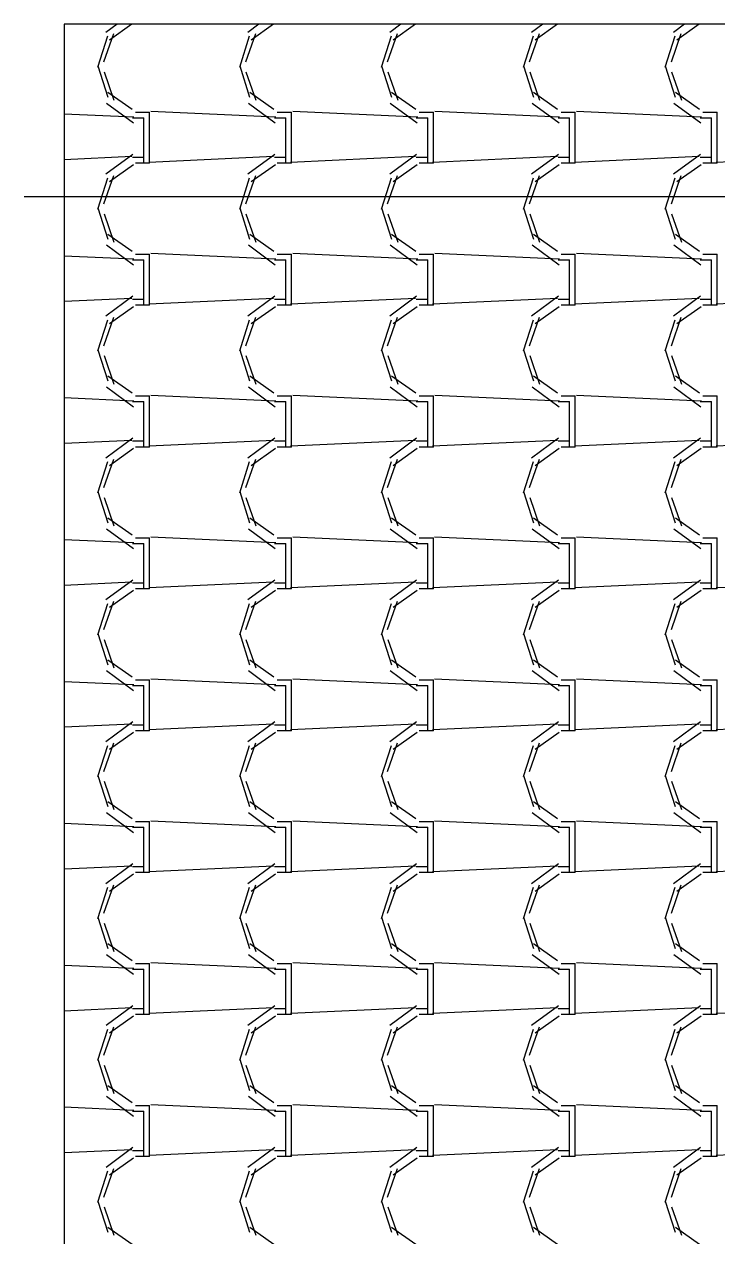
# Model space of a CAD drawing. Header units: millimetres. Extents: x -336 to -33, y -135 to 770.
# Drawn here: x -310.542 to -309.076, y 721.539 to 724.103 of the extents above; entities that cross this region are included whole.
import ezdxf

# ---------------------------------------------------------------- set-up
doc = ezdxf.new("R2010")
doc.units = ezdxf.units.MM
doc.header["$LTSCALE"] = 50
doc.header["$MEASUREMENT"] = 0
doc.layers.add('-HIDRO', color=8, linetype='CONTINUOUS')
doc.layers.add('AF', color=5, linetype='CONTINUOUS')

msp = doc.modelspace()

# ---------------------------------------------------------------- linework, layer by layer
at = {"layer": '-HIDRO', "linetype": 'Continuous'}
for p, q in [((-310.458, 724.1028), (-310.458, 712.4028)), ((-307.758, 724.1028), (-310.458, 724.1028)), ((-310.3461, 724.1028), (-310.3697, 724.0855)), ((-310.3152, 724.1028), (-310.3624, 724.0694)), ((-310.0461, 724.1028), (-310.0697, 724.0855)), ((-310.0152, 724.1028), (-310.0624, 724.0694)), ((-309.7462, 724.1028), (-309.7697, 724.0855)), ((-309.7152, 724.1028), (-309.7624, 724.0694)), ((-309.4462, 724.1028), (-309.4697, 724.0855)), ((-309.4152, 724.1028), (-309.4624, 724.0694)), ((-309.1462, 724.1028), (-309.1697, 724.0855)), ((-309.1152, 724.1028), (-309.1624, 724.0694)), ((-310.3666, 724.0774), (-310.3876, 724.0114)), ((-310.3538, 724.0824), (-310.3748, 724.0224)), ((-310.0666, 724.0774), (-310.0876, 724.0114)), ((-310.0538, 724.0824), (-310.0748, 724.0224)), ((-309.7666, 724.0774), (-309.7876, 724.0114)), ((-309.7538, 724.0824), (-309.7748, 724.0224)), ((-309.4666, 724.0774), (-309.4876, 724.0114)), ((-309.4538, 724.0824), (-309.4748, 724.0224)), ((-309.1666, 724.0774), (-309.1876, 724.0114)), ((-309.1538, 724.0824), (-309.1748, 724.0224)), ((-310.3869, 724.0146), (-310.3659, 723.9486)), ((-310.3737, 724.0021), (-310.3527, 723.9421)), ((-310.0869, 724.0146), (-310.0659, 723.9486)), ((-310.0737, 724.0021), (-310.0527, 723.9421)), ((-309.7869, 724.0146), (-309.7659, 723.9486)), ((-309.7737, 724.0021), (-309.7527, 723.9421)), ((-309.4869, 724.0146), (-309.4659, 723.9486)), ((-309.4737, 724.0021), (-309.4527, 723.9421)), ((-309.1869, 724.0146), (-309.1659, 723.9486)), ((-309.1737, 724.0021), (-309.1527, 723.9421)), ((-310.3656, 723.9592), (-310.3146, 723.9232)), ((-310.0656, 723.9592), (-310.0146, 723.9232)), ((-309.7656, 723.9592), (-309.7146, 723.9232)), ((-309.4656, 723.9592), (-309.4146, 723.9232)), ((-309.1656, 723.9592), (-309.1146, 723.9232)), ((-310.3686, 723.9361), (-310.3116, 723.8941)), ((-310.3074, 723.9169), (-310.2774, 723.9169)), ((-310.2774, 723.8209), (-310.2774, 723.9169)), ((-310.0105, 723.906), (-310.2745, 723.918)), ((-310.0686, 723.9361), (-310.0116, 723.8941)), ((-310.0074, 723.9169), (-309.9774, 723.9169)), ((-309.9774, 723.8209), (-309.9774, 723.9169)), ((-309.7105, 723.906), (-309.9745, 723.918)), ((-309.7686, 723.9361), (-309.7116, 723.8941)), ((-309.7074, 723.9169), (-309.6774, 723.9169)), ((-309.6774, 723.8209), (-309.6774, 723.9169)), ((-309.4105, 723.906), (-309.6745, 723.918)), ((-309.4686, 723.9361), (-309.4116, 723.8941)), ((-309.4074, 723.9169), (-309.3774, 723.9169)), ((-309.3774, 723.8209), (-309.3774, 723.9169)), ((-309.1105, 723.906), (-309.3745, 723.918)), ((-309.1686, 723.9361), (-309.1116, 723.8941)), ((-309.1074, 723.9169), (-309.0774, 723.9169)), ((-309.0774, 723.8209), (-309.0774, 723.9169)), ((-310.3105, 723.906), (-310.458, 723.9127)), ((-310.3134, 723.9049), (-310.2894, 723.9049)), ((-310.2894, 723.8209), (-310.2894, 723.9049)), ((-310.0134, 723.9049), (-309.9894, 723.9049)), ((-309.9894, 723.8209), (-309.9894, 723.9049)), ((-309.7134, 723.9049), (-309.6894, 723.9049)), ((-309.6894, 723.8209), (-309.6894, 723.9049)), ((-309.4134, 723.9049), (-309.3894, 723.9049)), ((-309.3894, 723.8209), (-309.3894, 723.9049)), ((-309.1134, 723.9049), (-309.0894, 723.9049)), ((-309.0894, 723.8209), (-309.0894, 723.9049)), ((-310.3152, 723.8228), (-310.458, 723.8163)), ((-310.3127, 723.8275), (-310.3697, 723.7855)), ((-310.2894, 723.8209), (-310.3134, 723.8209)), ((-310.2894, 723.8089), (-310.2894, 723.8209)), ((-310.0152, 723.8228), (-310.2792, 723.8108)), ((-310.2774, 723.8089), (-310.2774, 723.8209)), ((-310.0127, 723.8275), (-310.0697, 723.7855)), ((-309.9894, 723.8209), (-310.0134, 723.8209)), ((-309.9894, 723.8089), (-309.9894, 723.8209)), ((-309.7152, 723.8228), (-309.9792, 723.8108)), ((-309.9774, 723.8089), (-309.9774, 723.8209)), ((-309.7127, 723.8275), (-309.7697, 723.7855)), ((-309.6894, 723.8209), (-309.7134, 723.8209)), ((-309.6894, 723.8089), (-309.6894, 723.8209)), ((-309.4152, 723.8228), (-309.6792, 723.8108)), ((-309.6774, 723.8089), (-309.6774, 723.8209)), ((-309.4127, 723.8275), (-309.4697, 723.7855)), ((-309.3894, 723.8209), (-309.4134, 723.8209)), ((-309.3894, 723.8089), (-309.3894, 723.8209)), ((-309.1152, 723.8228), (-309.3792, 723.8108)), ((-309.3774, 723.8089), (-309.3774, 723.8209)), ((-309.1127, 723.8275), (-309.1697, 723.7855)), ((-309.0894, 723.8209), (-309.1134, 723.8209)), ((-309.0894, 723.8089), (-309.0894, 723.8209)), ((-308.8152, 723.8228), (-309.0792, 723.8108)), ((-309.0774, 723.8089), (-309.0774, 723.8209)), ((-310.3114, 723.8054), (-310.3624, 723.7694)), ((-310.2774, 723.8089), (-310.3074, 723.8089)), ((-310.0114, 723.8054), (-310.0624, 723.7694)), ((-309.9774, 723.8089), (-310.0074, 723.8089)), ((-309.7114, 723.8054), (-309.7624, 723.7694)), ((-309.6774, 723.8089), (-309.7074, 723.8089)), ((-309.4114, 723.8054), (-309.4624, 723.7694)), ((-309.3774, 723.8089), (-309.4074, 723.8089)), ((-309.1114, 723.8054), (-309.1624, 723.7694)), ((-309.0774, 723.8089), (-309.1074, 723.8089)), ((-310.3666, 723.7774), (-310.3876, 723.7114)), ((-310.3538, 723.7824), (-310.3748, 723.7224)), ((-310.0666, 723.7774), (-310.0876, 723.7114)), ((-310.0538, 723.7824), (-310.0748, 723.7224)), ((-309.7666, 723.7774), (-309.7876, 723.7114)), ((-309.7538, 723.7824), (-309.7748, 723.7224)), ((-309.4666, 723.7774), (-309.4876, 723.7114)), ((-309.4538, 723.7824), (-309.4748, 723.7224)), ((-309.1666, 723.7774), (-309.1876, 723.7114)), ((-309.1538, 723.7824), (-309.1748, 723.7224)), ((-310.3869, 723.7146), (-310.3659, 723.6486)), ((-310.0869, 723.7146), (-310.0659, 723.6486)), ((-309.7869, 723.7146), (-309.7659, 723.6486)), ((-309.4869, 723.7146), (-309.4659, 723.6486)), ((-309.1869, 723.7146), (-309.1659, 723.6486)), ((-310.3737, 723.7021), (-310.3527, 723.6421)), ((-310.0737, 723.7021), (-310.0527, 723.6421)), ((-309.7737, 723.7021), (-309.7527, 723.6421)), ((-309.4737, 723.7021), (-309.4527, 723.6421)), ((-309.1737, 723.7021), (-309.1527, 723.6421)), ((-310.3686, 723.6361), (-310.3116, 723.5941)), ((-310.3656, 723.6592), (-310.3146, 723.6232)), ((-310.0686, 723.6361), (-310.0116, 723.5941)), ((-310.0656, 723.6592), (-310.0146, 723.6232)), ((-309.7686, 723.6361), (-309.7116, 723.5941)), ((-309.7656, 723.6592), (-309.7146, 723.6232)), ((-309.4686, 723.6361), (-309.4116, 723.5941)), ((-309.4656, 723.6592), (-309.4146, 723.6232)), ((-309.1686, 723.6361), (-309.1116, 723.5941)), ((-309.1656, 723.6592), (-309.1146, 723.6232)), ((-310.3105, 723.606), (-310.458, 723.6127)), ((-310.3074, 723.6169), (-310.2774, 723.6169)), ((-310.2774, 723.5209), (-310.2774, 723.6169)), ((-310.0105, 723.606), (-310.2745, 723.618)), ((-310.0074, 723.6169), (-309.9774, 723.6169)), ((-309.9774, 723.5209), (-309.9774, 723.6169)), ((-309.7105, 723.606), (-309.9745, 723.618)), ((-309.7074, 723.6169), (-309.6774, 723.6169)), ((-309.6774, 723.5209), (-309.6774, 723.6169)), ((-309.4105, 723.606), (-309.6745, 723.618)), ((-309.4074, 723.6169), (-309.3774, 723.6169)), ((-309.3774, 723.5209), (-309.3774, 723.6169)), ((-309.1105, 723.606), (-309.3745, 723.618)), ((-309.1074, 723.6169), (-309.0774, 723.6169)), ((-309.0774, 723.5209), (-309.0774, 723.6169)), ((-310.3134, 723.6049), (-310.2894, 723.6049)), ((-310.2894, 723.5209), (-310.2894, 723.6049)), ((-310.0134, 723.6049), (-309.9894, 723.6049)), ((-309.9894, 723.5209), (-309.9894, 723.6049)), ((-309.7134, 723.6049), (-309.6894, 723.6049)), ((-309.6894, 723.5209), (-309.6894, 723.6049)), ((-309.4134, 723.6049), (-309.3894, 723.6049)), ((-309.3894, 723.5209), (-309.3894, 723.6049)), ((-309.1134, 723.6049), (-309.0894, 723.6049)), ((-309.0894, 723.5209), (-309.0894, 723.6049)), ((-310.3152, 723.5228), (-310.458, 723.5163)), ((-310.3127, 723.5275), (-310.3697, 723.4855)), ((-310.2894, 723.5209), (-310.3134, 723.5209)), ((-310.2774, 723.5089), (-310.3074, 723.5089)), ((-310.2894, 723.5089), (-310.2894, 723.5209)), ((-310.0152, 723.5228), (-310.2792, 723.5108)), ((-310.2774, 723.5089), (-310.2774, 723.5209)), ((-310.0127, 723.5275), (-310.0697, 723.4855)), ((-309.9894, 723.5209), (-310.0134, 723.5209)), ((-309.9774, 723.5089), (-310.0074, 723.5089)), ((-309.9894, 723.5089), (-309.9894, 723.5209)), ((-309.7152, 723.5228), (-309.9792, 723.5108)), ((-309.9774, 723.5089), (-309.9774, 723.5209)), ((-309.7127, 723.5275), (-309.7697, 723.4855)), ((-309.6894, 723.5209), (-309.7134, 723.5209)), ((-309.6774, 723.5089), (-309.7074, 723.5089)), ((-309.6894, 723.5089), (-309.6894, 723.5209)), ((-309.4152, 723.5228), (-309.6792, 723.5108)), ((-309.6774, 723.5089), (-309.6774, 723.5209)), ((-309.4127, 723.5275), (-309.4697, 723.4855)), ((-309.3894, 723.5209), (-309.4134, 723.5209)), ((-309.3774, 723.5089), (-309.4074, 723.5089)), ((-309.3894, 723.5089), (-309.3894, 723.5209)), ((-309.1152, 723.5228), (-309.3792, 723.5108)), ((-309.3774, 723.5089), (-309.3774, 723.5209)), ((-309.1127, 723.5275), (-309.1697, 723.4855)), ((-309.0894, 723.5209), (-309.1134, 723.5209)), ((-309.0774, 723.5089), (-309.1074, 723.5089)), ((-309.0894, 723.5089), (-309.0894, 723.5209)), ((-308.8152, 723.5228), (-309.0792, 723.5108)), ((-309.0774, 723.5089), (-309.0774, 723.5209)), ((-310.3538, 723.4824), (-310.3748, 723.4224)), ((-310.3114, 723.5054), (-310.3624, 723.4694)), ((-310.0538, 723.4824), (-310.0748, 723.4224)), ((-310.0114, 723.5054), (-310.0624, 723.4694)), ((-309.7538, 723.4824), (-309.7748, 723.4224)), ((-309.7114, 723.5054), (-309.7624, 723.4694)), ((-309.4538, 723.4824), (-309.4748, 723.4224)), ((-309.4114, 723.5054), (-309.4624, 723.4694)), ((-309.1538, 723.4824), (-309.1748, 723.4224)), ((-309.1114, 723.5054), (-309.1624, 723.4694)), ((-310.3666, 723.4774), (-310.3876, 723.4114)), ((-310.0666, 723.4774), (-310.0876, 723.4114)), ((-309.7666, 723.4774), (-309.7876, 723.4114)), ((-309.4666, 723.4774), (-309.4876, 723.4114)), ((-309.1666, 723.4774), (-309.1876, 723.4114)), ((-310.3869, 723.4146), (-310.3659, 723.3486)), ((-310.0869, 723.4146), (-310.0659, 723.3486)), ((-309.7869, 723.4146), (-309.7659, 723.3486)), ((-309.4869, 723.4146), (-309.4659, 723.3486)), ((-309.1869, 723.4146), (-309.1659, 723.3486)), ((-310.3737, 723.4021), (-310.3527, 723.3421)), ((-310.0737, 723.4021), (-310.0527, 723.3421)), ((-309.7737, 723.4021), (-309.7527, 723.3421)), ((-309.4737, 723.4021), (-309.4527, 723.3421)), ((-309.1737, 723.4021), (-309.1527, 723.3421)), ((-310.3656, 723.3592), (-310.3146, 723.3232)), ((-310.0656, 723.3592), (-310.0146, 723.3232)), ((-309.7656, 723.3592), (-309.7146, 723.3232)), ((-309.4656, 723.3592), (-309.4146, 723.3232)), ((-309.1656, 723.3592), (-309.1146, 723.3232)), ((-310.3686, 723.3361), (-310.3116, 723.2941)), ((-310.0686, 723.3361), (-310.0116, 723.2941)), ((-309.7686, 723.3361), (-309.7116, 723.2941)), ((-309.4686, 723.3361), (-309.4116, 723.2941)), ((-309.1686, 723.3361), (-309.1116, 723.2941)), ((-310.3105, 723.306), (-310.458, 723.3127)), ((-310.3134, 723.3049), (-310.2894, 723.3049)), ((-310.3074, 723.3169), (-310.2774, 723.3169)), ((-310.2894, 723.2209), (-310.2894, 723.3049)), ((-310.2774, 723.2209), (-310.2774, 723.3169)), ((-310.0105, 723.306), (-310.2745, 723.318)), ((-310.0134, 723.3049), (-309.9894, 723.3049)), ((-310.0074, 723.3169), (-309.9774, 723.3169)), ((-309.9894, 723.2209), (-309.9894, 723.3049)), ((-309.9774, 723.2209), (-309.9774, 723.3169)), ((-309.7105, 723.306), (-309.9745, 723.318)), ((-309.7134, 723.3049), (-309.6894, 723.3049)), ((-309.7074, 723.3169), (-309.6774, 723.3169)), ((-309.6894, 723.2209), (-309.6894, 723.3049)), ((-309.6774, 723.2209), (-309.6774, 723.3169)), ((-309.4105, 723.306), (-309.6745, 723.318)), ((-309.4134, 723.3049), (-309.3894, 723.3049)), ((-309.4074, 723.3169), (-309.3774, 723.3169)), ((-309.3894, 723.2209), (-309.3894, 723.3049)), ((-309.3774, 723.2209), (-309.3774, 723.3169)), ((-309.1105, 723.306), (-309.3745, 723.318)), ((-309.1134, 723.3049), (-309.0894, 723.3049)), ((-309.1074, 723.3169), (-309.0774, 723.3169)), ((-309.0894, 723.2209), (-309.0894, 723.3049)), ((-309.0774, 723.2209), (-309.0774, 723.3169)), ((-310.3127, 723.2275), (-310.3697, 723.1855)), ((-310.0127, 723.2275), (-310.0697, 723.1855)), ((-309.7127, 723.2275), (-309.7697, 723.1855)), ((-309.4127, 723.2275), (-309.4697, 723.1855)), ((-309.1127, 723.2275), (-309.1697, 723.1855)), ((-310.3152, 723.2228), (-310.458, 723.2163)), ((-310.3114, 723.2054), (-310.3624, 723.1694)), ((-310.2894, 723.2209), (-310.3134, 723.2209)), ((-310.2774, 723.2089), (-310.3074, 723.2089)), ((-310.2894, 723.2089), (-310.2894, 723.2209)), ((-310.0152, 723.2228), (-310.2792, 723.2108)), ((-310.2774, 723.2089), (-310.2774, 723.2209)), ((-310.0114, 723.2054), (-310.0624, 723.1694)), ((-309.9894, 723.2209), (-310.0134, 723.2209)), ((-309.9774, 723.2089), (-310.0074, 723.2089)), ((-309.9894, 723.2089), (-309.9894, 723.2209)), ((-309.7152, 723.2228), (-309.9792, 723.2108)), ((-309.9774, 723.2089), (-309.9774, 723.2209)), ((-309.7114, 723.2054), (-309.7624, 723.1694)), ((-309.6894, 723.2209), (-309.7134, 723.2209)), ((-309.6774, 723.2089), (-309.7074, 723.2089)), ((-309.6894, 723.2089), (-309.6894, 723.2209)), ((-309.4152, 723.2228), (-309.6792, 723.2108)), ((-309.6774, 723.2089), (-309.6774, 723.2209)), ((-309.4114, 723.2054), (-309.4624, 723.1694)), ((-309.3894, 723.2209), (-309.4134, 723.2209)), ((-309.3774, 723.2089), (-309.4074, 723.2089)), ((-309.3894, 723.2089), (-309.3894, 723.2209)), ((-309.1152, 723.2228), (-309.3792, 723.2108)), ((-309.3774, 723.2089), (-309.3774, 723.2209)), ((-309.1114, 723.2054), (-309.1624, 723.1694)), ((-309.0894, 723.2209), (-309.1134, 723.2209)), ((-309.0774, 723.2089), (-309.1074, 723.2089)), ((-309.0894, 723.2089), (-309.0894, 723.2209)), ((-308.8152, 723.2228), (-309.0792, 723.2108)), ((-309.0774, 723.2089), (-309.0774, 723.2209)), ((-310.3666, 723.1774), (-310.3876, 723.1114)), ((-310.3538, 723.1824), (-310.3748, 723.1224)), ((-310.0666, 723.1774), (-310.0876, 723.1114)), ((-310.0538, 723.1824), (-310.0748, 723.1224)), ((-309.7666, 723.1774), (-309.7876, 723.1114)), ((-309.7538, 723.1824), (-309.7748, 723.1224)), ((-309.4666, 723.1774), (-309.4876, 723.1114)), ((-309.4538, 723.1824), (-309.4748, 723.1224)), ((-309.1666, 723.1774), (-309.1876, 723.1114)), ((-309.1538, 723.1824), (-309.1748, 723.1224)), ((-310.3869, 723.1146), (-310.3659, 723.0486)), ((-310.3737, 723.1021), (-310.3527, 723.0421)), ((-310.0869, 723.1146), (-310.0659, 723.0486)), ((-310.0737, 723.1021), (-310.0527, 723.0421)), ((-309.7869, 723.1146), (-309.7659, 723.0486)), ((-309.7737, 723.1021), (-309.7527, 723.0421)), ((-309.4869, 723.1146), (-309.4659, 723.0486)), ((-309.4737, 723.1021), (-309.4527, 723.0421)), ((-309.1869, 723.1146), (-309.1659, 723.0486)), ((-309.1737, 723.1021), (-309.1527, 723.0421)), ((-310.3656, 723.0592), (-310.3146, 723.0232)), ((-310.0656, 723.0592), (-310.0146, 723.0232)), ((-309.7656, 723.0592), (-309.7146, 723.0232)), ((-309.4656, 723.0592), (-309.4146, 723.0232)), ((-309.1656, 723.0592), (-309.1146, 723.0232)), ((-310.3686, 723.0361), (-310.3116, 722.9941)), ((-310.0686, 723.0361), (-310.0116, 722.9941)), ((-309.7686, 723.0361), (-309.7116, 722.9941)), ((-309.4686, 723.0361), (-309.4116, 722.9941)), ((-309.1686, 723.0361), (-309.1116, 722.9941)), ((-310.3106, 723.006), (-310.458, 723.0127)), ((-310.3134, 723.0049), (-310.2894, 723.0049)), ((-310.3074, 723.0169), (-310.2774, 723.0169)), ((-310.2894, 722.9209), (-310.2894, 723.0049)), ((-310.2774, 722.9209), (-310.2774, 723.0169)), ((-310.0106, 723.006), (-310.2746, 723.018)), ((-310.0134, 723.0049), (-309.9894, 723.0049)), ((-310.0074, 723.0169), (-309.9774, 723.0169)), ((-309.9894, 722.9209), (-309.9894, 723.0049)), ((-309.9774, 722.9209), (-309.9774, 723.0169)), ((-309.7106, 723.006), (-309.9746, 723.018)), ((-309.7134, 723.0049), (-309.6894, 723.0049)), ((-309.7074, 723.0169), (-309.6774, 723.0169)), ((-309.6894, 722.9209), (-309.6894, 723.0049)), ((-309.6774, 722.9209), (-309.6774, 723.0169)), ((-309.4106, 723.006), (-309.6746, 723.018)), ((-309.4134, 723.0049), (-309.3894, 723.0049)), ((-309.4074, 723.0169), (-309.3774, 723.0169)), ((-309.3894, 722.9209), (-309.3894, 723.0049)), ((-309.3774, 722.9209), (-309.3774, 723.0169)), ((-309.1106, 723.006), (-309.3746, 723.018)), ((-309.1134, 723.0049), (-309.0894, 723.0049)), ((-309.1074, 723.0169), (-309.0774, 723.0169)), ((-309.0894, 722.9209), (-309.0894, 723.0049)), ((-309.0774, 722.9209), (-309.0774, 723.0169)), ((-310.3152, 722.9228), (-310.458, 722.9163)), ((-310.3127, 722.9275), (-310.3697, 722.8855)), ((-310.2894, 722.9209), (-310.3134, 722.9209)), ((-310.2894, 722.9089), (-310.2894, 722.9209)), ((-310.0152, 722.9228), (-310.2792, 722.9108)), ((-310.2774, 722.9089), (-310.2774, 722.9209)), ((-310.0127, 722.9275), (-310.0697, 722.8855)), ((-309.9894, 722.9209), (-310.0134, 722.9209)), ((-309.9894, 722.9089), (-309.9894, 722.9209)), ((-309.7152, 722.9228), (-309.9792, 722.9108)), ((-309.9774, 722.9089), (-309.9774, 722.9209)), ((-309.7127, 722.9275), (-309.7697, 722.8855)), ((-309.6894, 722.9209), (-309.7134, 722.9209)), ((-309.6894, 722.9089), (-309.6894, 722.9209)), ((-309.4152, 722.9228), (-309.6792, 722.9108)), ((-309.6774, 722.9089), (-309.6774, 722.9209)), ((-309.4127, 722.9275), (-309.4697, 722.8855)), ((-309.3894, 722.9209), (-309.4134, 722.9209)), ((-309.3894, 722.9089), (-309.3894, 722.9209)), ((-309.1152, 722.9228), (-309.3792, 722.9108)), ((-309.3774, 722.9089), (-309.3774, 722.9209)), ((-309.1127, 722.9275), (-309.1697, 722.8855)), ((-309.0894, 722.9209), (-309.1134, 722.9209)), ((-309.0894, 722.9089), (-309.0894, 722.9209)), ((-308.8152, 722.9228), (-309.0792, 722.9108)), ((-309.0774, 722.9089), (-309.0774, 722.9209)), ((-310.3114, 722.9054), (-310.3624, 722.8694)), ((-310.2774, 722.9089), (-310.3074, 722.9089)), ((-310.0114, 722.9054), (-310.0624, 722.8694)), ((-309.9774, 722.9089), (-310.0074, 722.9089)), ((-309.7114, 722.9054), (-309.7624, 722.8694)), ((-309.6774, 722.9089), (-309.7074, 722.9089)), ((-309.4114, 722.9054), (-309.4624, 722.8694)), ((-309.3774, 722.9089), (-309.4074, 722.9089)), ((-309.1114, 722.9054), (-309.1624, 722.8694)), ((-309.0774, 722.9089), (-309.1074, 722.9089)), ((-310.3666, 722.8774), (-310.3876, 722.8114)), ((-310.3538, 722.8824), (-310.3748, 722.8224)), ((-310.0666, 722.8774), (-310.0876, 722.8114)), ((-310.0538, 722.8824), (-310.0748, 722.8224)), ((-309.7666, 722.8774), (-309.7876, 722.8114)), ((-309.7538, 722.8824), (-309.7748, 722.8224)), ((-309.4666, 722.8774), (-309.4876, 722.8114)), ((-309.4538, 722.8824), (-309.4748, 722.8224)), ((-309.1666, 722.8774), (-309.1876, 722.8114)), ((-309.1538, 722.8824), (-309.1748, 722.8224)), ((-310.3869, 722.8146), (-310.3659, 722.7486)), ((-310.0869, 722.8146), (-310.0659, 722.7486)), ((-309.7869, 722.8146), (-309.7659, 722.7486)), ((-309.4869, 722.8146), (-309.4659, 722.7486)), ((-309.1869, 722.8146), (-309.1659, 722.7486)), ((-310.3737, 722.8021), (-310.3527, 722.7421)), ((-310.0737, 722.8021), (-310.0527, 722.7421)), ((-309.7737, 722.8021), (-309.7527, 722.7421)), ((-309.4737, 722.8021), (-309.4527, 722.7421)), ((-309.1737, 722.8021), (-309.1527, 722.7421)), ((-310.3656, 722.7592), (-310.3146, 722.7232)), ((-310.0656, 722.7592), (-310.0146, 722.7232)), ((-309.7656, 722.7592), (-309.7146, 722.7232)), ((-309.4656, 722.7592), (-309.4146, 722.7232)), ((-309.1656, 722.7592), (-309.1146, 722.7232)), ((-310.3106, 722.706), (-310.458, 722.7127)), ((-310.3686, 722.7361), (-310.3116, 722.6941)), ((-310.3074, 722.7169), (-310.2774, 722.7169)), ((-310.2774, 722.6209), (-310.2774, 722.7169)), ((-310.0106, 722.706), (-310.2746, 722.718)), ((-310.0686, 722.7361), (-310.0116, 722.6941)), ((-310.0074, 722.7169), (-309.9774, 722.7169)), ((-309.9774, 722.6209), (-309.9774, 722.7169)), ((-309.7106, 722.706), (-309.9746, 722.718)), ((-309.7686, 722.7361), (-309.7116, 722.6941)), ((-309.7074, 722.7169), (-309.6774, 722.7169)), ((-309.6774, 722.6209), (-309.6774, 722.7169)), ((-309.4106, 722.706), (-309.6746, 722.718)), ((-309.4686, 722.7361), (-309.4116, 722.6941)), ((-309.4074, 722.7169), (-309.3774, 722.7169)), ((-309.3774, 722.6209), (-309.3774, 722.7169)), ((-309.1106, 722.706), (-309.3746, 722.718)), ((-309.1686, 722.7361), (-309.1116, 722.6941)), ((-309.1074, 722.7169), (-309.0774, 722.7169)), ((-309.0774, 722.6209), (-309.0774, 722.7169)), ((-310.3134, 722.7049), (-310.2894, 722.7049)), ((-310.2894, 722.6209), (-310.2894, 722.7049)), ((-310.0134, 722.7049), (-309.9894, 722.7049)), ((-309.9894, 722.6209), (-309.9894, 722.7049)), ((-309.7134, 722.7049), (-309.6894, 722.7049)), ((-309.6894, 722.6209), (-309.6894, 722.7049)), ((-309.4134, 722.7049), (-309.3894, 722.7049)), ((-309.3894, 722.6209), (-309.3894, 722.7049)), ((-309.1134, 722.7049), (-309.0894, 722.7049)), ((-309.0894, 722.6209), (-309.0894, 722.7049)), ((-310.3152, 722.6228), (-310.458, 722.6163)), ((-310.3127, 722.6275), (-310.3697, 722.5855)), ((-310.2894, 722.6209), (-310.3134, 722.6209)), ((-310.2774, 722.6089), (-310.3074, 722.6089)), ((-310.2894, 722.6089), (-310.2894, 722.6209)), ((-310.0152, 722.6228), (-310.2792, 722.6108)), ((-310.2774, 722.6089), (-310.2774, 722.6209)), ((-310.0127, 722.6275), (-310.0697, 722.5855)), ((-309.9894, 722.6209), (-310.0134, 722.6209)), ((-309.9774, 722.6089), (-310.0074, 722.6089)), ((-309.9894, 722.6089), (-309.9894, 722.6209)), ((-309.7152, 722.6228), (-309.9792, 722.6108)), ((-309.9774, 722.6089), (-309.9774, 722.6209)), ((-309.7127, 722.6275), (-309.7697, 722.5855)), ((-309.6894, 722.6209), (-309.7134, 722.6209)), ((-309.6774, 722.6089), (-309.7074, 722.6089)), ((-309.6894, 722.6089), (-309.6894, 722.6209)), ((-309.4152, 722.6228), (-309.6792, 722.6108)), ((-309.6774, 722.6089), (-309.6774, 722.6209)), ((-309.4127, 722.6275), (-309.4697, 722.5855)), ((-309.3894, 722.6209), (-309.4134, 722.6209)), ((-309.3774, 722.6089), (-309.4074, 722.6089)), ((-309.3894, 722.6089), (-309.3894, 722.6209)), ((-309.1152, 722.6228), (-309.3792, 722.6108)), ((-309.3774, 722.6089), (-309.3774, 722.6209)), ((-309.1127, 722.6275), (-309.1697, 722.5855)), ((-309.0894, 722.6209), (-309.1134, 722.6209)), ((-309.0774, 722.6089), (-309.1074, 722.6089)), ((-309.0894, 722.6089), (-309.0894, 722.6209)), ((-308.8152, 722.6228), (-309.0792, 722.6108)), ((-309.0774, 722.6089), (-309.0774, 722.6209)), ((-310.3114, 722.6054), (-310.3624, 722.5694)), ((-310.0114, 722.6054), (-310.0624, 722.5694)), ((-309.7114, 722.6054), (-309.7624, 722.5694)), ((-309.4114, 722.6054), (-309.4624, 722.5694)), ((-309.1114, 722.6054), (-309.1624, 722.5694)), ((-310.3666, 722.5774), (-310.3876, 722.5114)), ((-310.3538, 722.5824), (-310.3748, 722.5224)), ((-310.0666, 722.5774), (-310.0876, 722.5114)), ((-310.0538, 722.5824), (-310.0748, 722.5224)), ((-309.7666, 722.5774), (-309.7876, 722.5114)), ((-309.7538, 722.5824), (-309.7748, 722.5224)), ((-309.4666, 722.5774), (-309.4876, 722.5114)), ((-309.4538, 722.5824), (-309.4748, 722.5224)), ((-309.1666, 722.5774), (-309.1876, 722.5114)), ((-309.1538, 722.5824), (-309.1748, 722.5224)), ((-310.3869, 722.5146), (-310.3659, 722.4486)), ((-310.0869, 722.5146), (-310.0659, 722.4486)), ((-309.7869, 722.5146), (-309.7659, 722.4486)), ((-309.4869, 722.5146), (-309.4659, 722.4486)), ((-309.1869, 722.5146), (-309.1659, 722.4486)), ((-310.3737, 722.5021), (-310.3527, 722.4421)), ((-310.0737, 722.5021), (-310.0527, 722.4421)), ((-309.7737, 722.5021), (-309.7527, 722.4421)), ((-309.4737, 722.5021), (-309.4527, 722.4421)), ((-309.1737, 722.5021), (-309.1527, 722.4421)), ((-310.3656, 722.4592), (-310.3146, 722.4232)), ((-310.0656, 722.4592), (-310.0146, 722.4232)), ((-309.7656, 722.4592), (-309.7146, 722.4232)), ((-309.4656, 722.4592), (-309.4146, 722.4232)), ((-309.1656, 722.4592), (-309.1146, 722.4232)), ((-310.3686, 722.4361), (-310.3116, 722.3941)), ((-310.0686, 722.4361), (-310.0116, 722.3941)), ((-309.7686, 722.4361), (-309.7116, 722.3941)), ((-309.4686, 722.4361), (-309.4116, 722.3941)), ((-309.1686, 722.4361), (-309.1116, 722.3941)), ((-310.3106, 722.406), (-310.458, 722.4127)), ((-310.3134, 722.4049), (-310.2894, 722.4049)), ((-310.3074, 722.4169), (-310.2774, 722.4169)), ((-310.2894, 722.3209), (-310.2894, 722.4049)), ((-310.2774, 722.3209), (-310.2774, 722.4169)), ((-310.0106, 722.406), (-310.2746, 722.418)), ((-310.0134, 722.4049), (-309.9894, 722.4049)), ((-310.0074, 722.4169), (-309.9774, 722.4169)), ((-309.9894, 722.3209), (-309.9894, 722.4049)), ((-309.9774, 722.3209), (-309.9774, 722.4169)), ((-309.7106, 722.406), (-309.9746, 722.418)), ((-309.7134, 722.4049), (-309.6894, 722.4049)), ((-309.7074, 722.4169), (-309.6774, 722.4169)), ((-309.6894, 722.3209), (-309.6894, 722.4049)), ((-309.6774, 722.3209), (-309.6774, 722.4169)), ((-309.4106, 722.406), (-309.6746, 722.418)), ((-309.4134, 722.4049), (-309.3894, 722.4049)), ((-309.4074, 722.4169), (-309.3774, 722.4169)), ((-309.3894, 722.3209), (-309.3894, 722.4049)), ((-309.3774, 722.3209), (-309.3774, 722.4169)), ((-309.1106, 722.406), (-309.3746, 722.418)), ((-309.1134, 722.4049), (-309.0894, 722.4049)), ((-309.1074, 722.4169), (-309.0774, 722.4169)), ((-309.0894, 722.3209), (-309.0894, 722.4049)), ((-309.0774, 722.3209), (-309.0774, 722.4169)), ((-310.3127, 722.3275), (-310.3697, 722.2855)), ((-310.0127, 722.3275), (-310.0697, 722.2855)), ((-309.7127, 722.3275), (-309.7697, 722.2855)), ((-309.4127, 722.3275), (-309.4697, 722.2855)), ((-309.1127, 722.3275), (-309.1697, 722.2855)), ((-310.3152, 722.3228), (-310.458, 722.3163)), ((-310.3114, 722.3054), (-310.3624, 722.2694)), ((-310.2894, 722.3209), (-310.3134, 722.3209)), ((-310.2774, 722.3089), (-310.3074, 722.3089)), ((-310.2894, 722.3089), (-310.2894, 722.3209)), ((-310.0152, 722.3228), (-310.2792, 722.3108)), ((-310.2774, 722.3089), (-310.2774, 722.3209)), ((-310.0114, 722.3054), (-310.0624, 722.2694)), ((-309.9894, 722.3209), (-310.0134, 722.3209)), ((-309.9774, 722.3089), (-310.0074, 722.3089)), ((-309.9894, 722.3089), (-309.9894, 722.3209)), ((-309.7152, 722.3228), (-309.9792, 722.3108)), ((-309.9774, 722.3089), (-309.9774, 722.3209)), ((-309.7114, 722.3054), (-309.7624, 722.2694)), ((-309.6894, 722.3209), (-309.7134, 722.3209)), ((-309.6774, 722.3089), (-309.7074, 722.3089)), ((-309.6894, 722.3089), (-309.6894, 722.3209)), ((-309.4152, 722.3228), (-309.6792, 722.3108)), ((-309.6774, 722.3089), (-309.6774, 722.3209)), ((-309.4114, 722.3054), (-309.4624, 722.2694)), ((-309.3894, 722.3209), (-309.4134, 722.3209)), ((-309.3774, 722.3089), (-309.4074, 722.3089)), ((-309.3894, 722.3089), (-309.3894, 722.3209)), ((-309.1152, 722.3228), (-309.3792, 722.3108)), ((-309.3774, 722.3089), (-309.3774, 722.3209)), ((-309.1114, 722.3054), (-309.1624, 722.2694)), ((-309.0894, 722.3209), (-309.1134, 722.3209)), ((-309.0774, 722.3089), (-309.1074, 722.3089)), ((-309.0894, 722.3089), (-309.0894, 722.3209)), ((-308.8152, 722.3228), (-309.0792, 722.3108)), ((-309.0774, 722.3089), (-309.0774, 722.3209)), ((-310.3666, 722.2774), (-310.3876, 722.2114)), ((-310.3538, 722.2824), (-310.3748, 722.2224)), ((-310.0666, 722.2774), (-310.0876, 722.2114)), ((-310.0538, 722.2824), (-310.0748, 722.2224)), ((-309.7666, 722.2774), (-309.7876, 722.2114)), ((-309.7538, 722.2824), (-309.7748, 722.2224)), ((-309.4666, 722.2774), (-309.4876, 722.2114)), ((-309.4538, 722.2824), (-309.4748, 722.2224)), ((-309.1666, 722.2774), (-309.1876, 722.2114)), ((-309.1538, 722.2824), (-309.1748, 722.2224)), ((-310.3869, 722.2146), (-310.3659, 722.1486)), ((-310.3737, 722.2021), (-310.3527, 722.1421)), ((-310.0869, 722.2146), (-310.0659, 722.1486)), ((-310.0737, 722.2021), (-310.0527, 722.1421)), ((-309.7869, 722.2146), (-309.7659, 722.1486)), ((-309.7737, 722.2021), (-309.7527, 722.1421)), ((-309.4869, 722.2146), (-309.4659, 722.1486)), ((-309.4737, 722.2021), (-309.4527, 722.1421)), ((-309.1869, 722.2146), (-309.1659, 722.1486)), ((-309.1737, 722.2021), (-309.1527, 722.1421)), ((-310.3656, 722.1592), (-310.3146, 722.1232)), ((-310.0656, 722.1592), (-310.0146, 722.1232)), ((-309.7656, 722.1592), (-309.7146, 722.1232)), ((-309.4656, 722.1592), (-309.4146, 722.1232)), ((-309.1656, 722.1592), (-309.1146, 722.1232)), ((-310.3686, 722.1361), (-310.3116, 722.0941)), ((-310.0686, 722.1361), (-310.0116, 722.0941)), ((-309.7686, 722.1361), (-309.7116, 722.0941)), ((-309.4686, 722.1361), (-309.4116, 722.0941)), ((-309.1686, 722.1361), (-309.1116, 722.0941)), ((-310.3106, 722.106), (-310.458, 722.1127)), ((-310.3134, 722.1049), (-310.2894, 722.1049)), ((-310.3074, 722.1169), (-310.2774, 722.1169)), ((-310.2894, 722.0209), (-310.2894, 722.1049)), ((-310.2774, 722.0209), (-310.2774, 722.1169)), ((-310.0106, 722.106), (-310.2746, 722.118)), ((-310.0134, 722.1049), (-309.9894, 722.1049)), ((-310.0074, 722.1169), (-309.9774, 722.1169)), ((-309.9894, 722.0209), (-309.9894, 722.1049)), ((-309.9774, 722.0209), (-309.9774, 722.1169)), ((-309.7106, 722.106), (-309.9746, 722.118)), ((-309.7134, 722.1049), (-309.6894, 722.1049)), ((-309.7074, 722.1169), (-309.6774, 722.1169)), ((-309.6894, 722.0209), (-309.6894, 722.1049)), ((-309.6774, 722.0209), (-309.6774, 722.1169)), ((-309.4106, 722.106), (-309.6746, 722.118)), ((-309.4134, 722.1049), (-309.3894, 722.1049)), ((-309.4074, 722.1169), (-309.3774, 722.1169)), ((-309.3894, 722.0209), (-309.3894, 722.1049)), ((-309.3774, 722.0209), (-309.3774, 722.1169)), ((-309.1106, 722.106), (-309.3746, 722.118)), ((-309.1134, 722.1049), (-309.0894, 722.1049)), ((-309.1074, 722.1169), (-309.0774, 722.1169)), ((-309.0894, 722.0209), (-309.0894, 722.1049)), ((-309.0774, 722.0209), (-309.0774, 722.1169)), ((-310.3152, 722.0228), (-310.458, 722.0163)), ((-310.3127, 722.0275), (-310.3696, 721.9855)), ((-310.2894, 722.0209), (-310.3134, 722.0209)), ((-310.2894, 722.0089), (-310.2894, 722.0209)), ((-310.0152, 722.0228), (-310.2792, 722.0108)), ((-310.2774, 722.0089), (-310.2774, 722.0209)), ((-310.0127, 722.0275), (-310.0696, 721.9855)), ((-309.9894, 722.0209), (-310.0134, 722.0209)), ((-309.9894, 722.0089), (-309.9894, 722.0209)), ((-309.7152, 722.0228), (-309.9792, 722.0108)), ((-309.9774, 722.0089), (-309.9774, 722.0209)), ((-309.7127, 722.0275), (-309.7696, 721.9855)), ((-309.6894, 722.0209), (-309.7134, 722.0209)), ((-309.6894, 722.0089), (-309.6894, 722.0209)), ((-309.4152, 722.0228), (-309.6792, 722.0108)), ((-309.6774, 722.0089), (-309.6774, 722.0209)), ((-309.4127, 722.0275), (-309.4696, 721.9855)), ((-309.3894, 722.0209), (-309.4134, 722.0209)), ((-309.3894, 722.0089), (-309.3894, 722.0209)), ((-309.1152, 722.0228), (-309.3792, 722.0108)), ((-309.3774, 722.0089), (-309.3774, 722.0209)), ((-309.1127, 722.0275), (-309.1696, 721.9855)), ((-309.0894, 722.0209), (-309.1134, 722.0209)), ((-309.0894, 722.0089), (-309.0894, 722.0209)), ((-308.8152, 722.0228), (-309.0792, 722.0108)), ((-309.0774, 722.0089), (-309.0774, 722.0209)), ((-310.3114, 722.0054), (-310.3624, 721.9694)), ((-310.2774, 722.0089), (-310.3074, 722.0089)), ((-310.0114, 722.0054), (-310.0624, 721.9694)), ((-309.9774, 722.0089), (-310.0074, 722.0089)), ((-309.7114, 722.0054), (-309.7624, 721.9694)), ((-309.6774, 722.0089), (-309.7074, 722.0089)), ((-309.4114, 722.0054), (-309.4624, 721.9694)), ((-309.3774, 722.0089), (-309.4074, 722.0089)), ((-309.1114, 722.0054), (-309.1624, 721.9694)), ((-309.0774, 722.0089), (-309.1074, 722.0089)), ((-310.3666, 721.9774), (-310.3876, 721.9114)), ((-310.3538, 721.9824), (-310.3748, 721.9224)), ((-310.0666, 721.9774), (-310.0876, 721.9114)), ((-310.0538, 721.9824), (-310.0748, 721.9224)), ((-309.7666, 721.9774), (-309.7876, 721.9114)), ((-309.7538, 721.9824), (-309.7748, 721.9224)), ((-309.4666, 721.9774), (-309.4876, 721.9114)), ((-309.4538, 721.9824), (-309.4748, 721.9224)), ((-309.1666, 721.9774), (-309.1876, 721.9114)), ((-309.1538, 721.9824), (-309.1748, 721.9224)), ((-310.3869, 721.9146), (-310.3659, 721.8486)), ((-310.3737, 721.9021), (-310.3527, 721.8421)), ((-310.0869, 721.9146), (-310.0659, 721.8486)), ((-310.0737, 721.9021), (-310.0527, 721.8421)), ((-309.7869, 721.9146), (-309.7659, 721.8486)), ((-309.7737, 721.9021), (-309.7527, 721.8421)), ((-309.4869, 721.9146), (-309.4659, 721.8486)), ((-309.4737, 721.9021), (-309.4527, 721.8421)), ((-309.1869, 721.9146), (-309.1659, 721.8486)), ((-309.1737, 721.9021), (-309.1527, 721.8421)), ((-310.3656, 721.8592), (-310.3146, 721.8232)), ((-310.0656, 721.8592), (-310.0146, 721.8232)), ((-309.7656, 721.8592), (-309.7146, 721.8232)), ((-309.4656, 721.8592), (-309.4146, 721.8232)), ((-309.1656, 721.8592), (-309.1146, 721.8232)), ((-310.3686, 721.8361), (-310.3116, 721.7941)), ((-310.3074, 721.8169), (-310.2774, 721.8169)), ((-310.2774, 721.7209), (-310.2774, 721.8169)), ((-310.0106, 721.806), (-310.2746, 721.818)), ((-310.0686, 721.8361), (-310.0116, 721.7941)), ((-310.0074, 721.8169), (-309.9774, 721.8169)), ((-309.9774, 721.7209), (-309.9774, 721.8169)), ((-309.7106, 721.806), (-309.9746, 721.818)), ((-309.7686, 721.8361), (-309.7116, 721.7941)), ((-309.7074, 721.8169), (-309.6774, 721.8169)), ((-309.6774, 721.7209), (-309.6774, 721.8169)), ((-309.4106, 721.806), (-309.6746, 721.818)), ((-309.4686, 721.8361), (-309.4116, 721.7941)), ((-309.4074, 721.8169), (-309.3774, 721.8169)), ((-309.3774, 721.7209), (-309.3774, 721.8169)), ((-309.1106, 721.806), (-309.3746, 721.818)), ((-309.1686, 721.8361), (-309.1116, 721.7941)), ((-309.1074, 721.8169), (-309.0774, 721.8169)), ((-309.0774, 721.7209), (-309.0774, 721.8169)), ((-310.3106, 721.806), (-310.458, 721.8127)), ((-310.3134, 721.8049), (-310.2894, 721.8049)), ((-310.2894, 721.7209), (-310.2894, 721.8049)), ((-310.0134, 721.8049), (-309.9894, 721.8049)), ((-309.9894, 721.7209), (-309.9894, 721.8049)), ((-309.7134, 721.8049), (-309.6894, 721.8049)), ((-309.6894, 721.7209), (-309.6894, 721.8049)), ((-309.4134, 721.8049), (-309.3894, 721.8049)), ((-309.3894, 721.7209), (-309.3894, 721.8049)), ((-309.1134, 721.8049), (-309.0894, 721.8049)), ((-309.0894, 721.7209), (-309.0894, 721.8049)), ((-310.3152, 721.7228), (-310.458, 721.7163)), ((-310.3126, 721.7275), (-310.3696, 721.6855)), ((-310.2894, 721.7209), (-310.3134, 721.7209)), ((-310.2894, 721.7089), (-310.2894, 721.7209)), ((-310.0152, 721.7228), (-310.2792, 721.7108)), ((-310.2774, 721.7089), (-310.2774, 721.7209)), ((-310.0126, 721.7275), (-310.0696, 721.6855)), ((-309.9894, 721.7209), (-310.0134, 721.7209)), ((-309.9894, 721.7089), (-309.9894, 721.7209)), ((-309.7152, 721.7228), (-309.9792, 721.7108)), ((-309.9774, 721.7089), (-309.9774, 721.7209)), ((-309.7126, 721.7275), (-309.7696, 721.6855)), ((-309.6894, 721.7209), (-309.7134, 721.7209)), ((-309.6894, 721.7089), (-309.6894, 721.7209)), ((-309.4152, 721.7228), (-309.6792, 721.7108)), ((-309.6774, 721.7089), (-309.6774, 721.7209)), ((-309.4126, 721.7275), (-309.4696, 721.6855)), ((-309.3894, 721.7209), (-309.4134, 721.7209)), ((-309.3894, 721.7089), (-309.3894, 721.7209)), ((-309.1152, 721.7228), (-309.3792, 721.7108)), ((-309.3774, 721.7089), (-309.3774, 721.7209)), ((-309.1126, 721.7275), (-309.1696, 721.6855)), ((-309.0894, 721.7209), (-309.1134, 721.7209)), ((-309.0894, 721.7089), (-309.0894, 721.7209)), ((-308.8152, 721.7228), (-309.0792, 721.7108)), ((-309.0774, 721.7089), (-309.0774, 721.7209)), ((-310.3114, 721.7054), (-310.3624, 721.6694)), ((-310.2774, 721.7089), (-310.3074, 721.7089)), ((-310.0114, 721.7054), (-310.0624, 721.6694)), ((-309.9774, 721.7089), (-310.0074, 721.7089)), ((-309.7114, 721.7054), (-309.7624, 721.6694)), ((-309.6774, 721.7089), (-309.7074, 721.7089)), ((-309.4114, 721.7054), (-309.4624, 721.6694)), ((-309.3774, 721.7089), (-309.4074, 721.7089)), ((-309.1114, 721.7054), (-309.1625, 721.6694)), ((-309.0774, 721.7089), (-309.1074, 721.7089)), ((-310.3666, 721.6774), (-310.3876, 721.6114)), ((-310.3538, 721.6824), (-310.3748, 721.6224)), ((-310.0666, 721.6774), (-310.0876, 721.6114)), ((-310.0538, 721.6824), (-310.0748, 721.6224)), ((-309.7666, 721.6774), (-309.7876, 721.6114)), ((-309.7538, 721.6824), (-309.7748, 721.6224)), ((-309.4666, 721.6774), (-309.4876, 721.6114)), ((-309.4538, 721.6824), (-309.4748, 721.6224)), ((-309.1666, 721.6774), (-309.1876, 721.6114)), ((-309.1538, 721.6824), (-309.1748, 721.6224)), ((-310.3869, 721.6146), (-310.3659, 721.5486)), ((-310.0869, 721.6146), (-310.0659, 721.5486)), ((-309.7869, 721.6146), (-309.7659, 721.5486)), ((-309.4869, 721.6146), (-309.4659, 721.5486)), ((-309.1869, 721.6146), (-309.1659, 721.5486)), ((-310.3737, 721.6021), (-310.3527, 721.5421)), ((-310.0737, 721.6021), (-310.0527, 721.5421)), ((-309.7737, 721.6021), (-309.7527, 721.5421)), ((-309.4737, 721.6021), (-309.4527, 721.5421)), ((-309.1737, 721.6021), (-309.1527, 721.5421)), ((-310.3656, 721.5592), (-310.3146, 721.5232)), ((-310.0656, 721.5592), (-310.0146, 721.5232)), ((-309.7656, 721.5592), (-309.7146, 721.5232)), ((-309.4656, 721.5592), (-309.4146, 721.5232)), ((-309.1656, 721.5592), (-309.1146, 721.5232))]:
    msp.add_line(p, q, dxfattribs=at)
at = {"layer": 'AF'}
msp.add_line((-310.5425, 723.7384), (-302.8186, 723.7384), dxfattribs=at)

doc.saveas('drawing.dxf')
